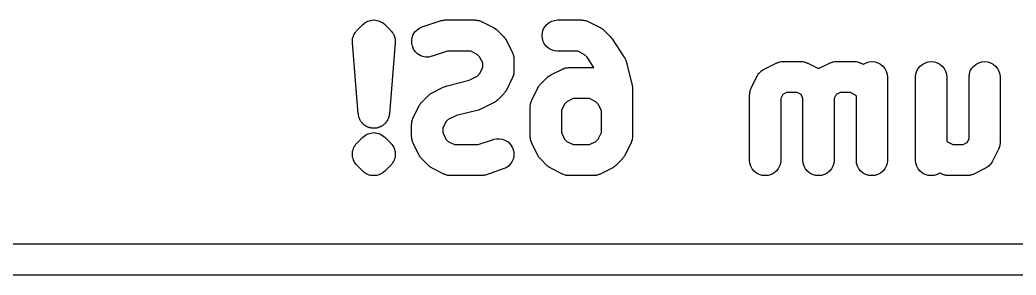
# Model space of a CAD drawing. Extents: x 10 to 156, y -120 to 0.
# Drawn here: x 57.353 to 62.153, y -114.715 to -113.486 of the extents above; entities that cross this region are included whole.
import ezdxf

# ---------------------------------------------------------------- set-up
doc = ezdxf.new("R2010")
doc.units = 0
doc.header["$MEASUREMENT"] = 0
doc.layers.add('BLACK', color=7, linetype='CONTINUOUS')

msp = doc.modelspace()

# ---------------------------------------------------------------- linework, layer by layer
at = {"layer": 'BLACK', "linetype": 'CONTINUOUS'}
for p, q in [((58.977, -113.537), (59.0055, -113.508)), ((59.0055, -113.508), (59.0059, -113.508)), ((59.0059, -113.508), (59.0059, -113.508)), ((59.0059, -113.508), (59.0059, -113.508)), ((59.0059, -113.508), (59.0061, -113.508)), ((59.0061, -113.508), (59.0061, -113.508)), ((59.0061, -113.508), (59.0061, -113.508)), ((59.0061, -113.508), (59.0063, -113.508)), ((59.0063, -113.508), (59.0118, -113.503)), ((59.0118, -113.503), (59.0173, -113.499)), ((59.0173, -113.499), (59.0174, -113.499)), ((59.0174, -113.499), (59.0175, -113.499)), ((59.0175, -113.499), (59.0176, -113.499)), ((59.0176, -113.499), (59.0177, -113.499)), ((59.0177, -113.499), (59.024, -113.495)), ((59.024, -113.495), (59.0302, -113.492)), ((59.0302, -113.492), (59.0304, -113.492)), ((59.0304, -113.492), (59.0305, -113.492)), ((59.0305, -113.492), (59.0306, -113.492)), ((59.0306, -113.492), (59.0307, -113.492)), ((59.0307, -113.492), (59.0375, -113.49)), ((59.0375, -113.49), (59.0443, -113.488)), ((59.0443, -113.488), (59.0444, -113.488)), ((59.0444, -113.488), (59.0445, -113.488)), ((59.0445, -113.488), (59.0446, -113.488)), ((59.0446, -113.488), (59.0448, -113.488)), ((59.0448, -113.488), (59.0518, -113.487)), ((59.0518, -113.487), (59.0588, -113.486)), ((59.0588, -113.486), (59.059, -113.486)), ((59.059, -113.486), (59.0591, -113.486)), ((59.0591, -113.486), (59.0592, -113.486)), ((59.0592, -113.486), (59.0594, -113.486)), ((59.0594, -113.486), (59.0663, -113.487)), ((59.0663, -113.487), (59.0734, -113.488)), ((59.0734, -113.488), (59.0735, -113.488)), ((59.0735, -113.488), (59.0737, -113.488)), ((59.0737, -113.488), (59.0738, -113.488)), ((59.0738, -113.488), (59.0739, -113.488)), ((59.0739, -113.488), (59.0806, -113.49)), ((59.0806, -113.49), (59.0874, -113.492)), ((59.0874, -113.492), (59.0875, -113.492)), ((59.0875, -113.492), (59.0876, -113.492)), ((59.0876, -113.492), (59.0878, -113.492)), ((59.0878, -113.492), (59.0879, -113.492)), ((59.0879, -113.492), (59.094, -113.496)), ((59.094, -113.496), (59.1003, -113.499)), ((59.1003, -113.499), (59.1004, -113.499)), ((59.1004, -113.499), (59.1005, -113.499)), ((59.1005, -113.499), (59.1006, -113.499)), ((59.1006, -113.499), (59.1007, -113.499)), ((59.1007, -113.499), (59.1061, -113.504)), ((59.1061, -113.504), (59.1116, -113.508)), ((59.1116, -113.508), (59.1402, -113.537)), ((59.292, -113.519), (59.3777, -113.49)), ((59.3777, -113.49), (59.3787, -113.49)), ((59.3787, -113.49), (59.3828, -113.489)), ((59.3828, -113.489), (59.3869, -113.488)), ((59.3869, -113.488), (59.39, -113.488)), ((59.39, -113.488), (59.393, -113.487)), ((59.393, -113.487), (59.3972, -113.487)), ((59.3972, -113.487), (59.4014, -113.486)), ((59.4014, -113.486), (59.5443, -113.486)), ((59.5443, -113.486), (59.5453, -113.486)), ((59.5453, -113.486), (59.5475, -113.487)), ((59.5475, -113.487), (59.5497, -113.487)), ((59.5497, -113.487), (59.5548, -113.487)), ((59.5548, -113.487), (59.5599, -113.488)), ((59.5599, -113.488), (59.562, -113.489)), ((59.562, -113.489), (59.5642, -113.489)), ((59.5642, -113.489), (59.569, -113.491)), ((59.569, -113.491), (59.5738, -113.492)), ((59.5738, -113.492), (59.5758, -113.494)), ((59.5758, -113.494), (59.5778, -113.494)), ((59.5778, -113.494), (59.635, -113.523)), ((59.8821, -113.519), (59.8914, -113.508)), ((59.8914, -113.508), (59.9028, -113.499)), ((59.9028, -113.499), (59.9157, -113.492)), ((59.9157, -113.492), (59.9297, -113.488)), ((59.9297, -113.488), (59.9443, -113.486)), ((59.9443, -113.486), (60.0586, -113.486)), ((60.0586, -113.486), (60.0596, -113.486)), ((60.0596, -113.486), (60.0618, -113.487)), ((60.0618, -113.487), (60.064, -113.487)), ((60.064, -113.487), (60.0691, -113.487)), ((60.0691, -113.487), (60.0742, -113.488)), ((60.0742, -113.488), (60.0763, -113.489)), ((60.0763, -113.489), (60.0784, -113.489)), ((60.0784, -113.489), (60.0832, -113.491)), ((60.0832, -113.491), (60.0881, -113.492)), ((60.0881, -113.492), (60.0901, -113.494)), ((60.0901, -113.494), (60.0921, -113.494)), ((60.0921, -113.494), (60.1493, -113.523)), ((58.9588, -113.566), (58.96, -113.564)), ((58.96, -113.564), (58.9608, -113.561)), ((58.9608, -113.561), (58.9629, -113.557)), ((58.9629, -113.557), (58.9648, -113.553)), ((58.9648, -113.553), (58.9664, -113.551)), ((58.9664, -113.551), (58.9677, -113.548)), ((58.9677, -113.548), (58.9706, -113.545)), ((58.9706, -113.545), (58.9733, -113.541)), ((58.9733, -113.541), (58.9752, -113.539)), ((58.9752, -113.539), (58.977, -113.537)), ((59.1402, -113.537), (59.1409, -113.538)), ((59.1409, -113.538), (59.1426, -113.54)), ((59.1426, -113.54), (59.1446, -113.542)), ((59.1446, -113.542), (59.1472, -113.546)), ((59.1472, -113.546), (59.15, -113.549)), ((59.15, -113.549), (59.1513, -113.552)), ((59.1513, -113.552), (59.1528, -113.554)), ((59.1528, -113.554), (59.1547, -113.558)), ((59.1547, -113.558), (59.1568, -113.562)), ((59.1568, -113.562), (59.1575, -113.565)), ((59.2435, -113.57), (59.2487, -113.556)), ((59.2487, -113.556), (59.2566, -113.544)), ((59.2566, -113.544), (59.2667, -113.533)), ((59.2667, -113.533), (59.2786, -113.525)), ((59.2786, -113.525), (59.292, -113.519)), ((59.635, -113.523), (59.6359, -113.523)), ((59.6359, -113.523), (59.6394, -113.526)), ((59.6394, -113.526), (59.6431, -113.528)), ((59.6431, -113.528), (59.6456, -113.53)), ((59.6456, -113.53), (59.6482, -113.531)), ((59.6482, -113.531), (59.6512, -113.534)), ((59.6512, -113.534), (59.6545, -113.537)), ((59.6545, -113.537), (59.683, -113.566)), ((59.8693, -113.561), (59.8708, -113.546)), ((59.8706, -113.575), (59.8693, -113.561)), ((59.8708, -113.546), (59.8751, -113.532)), ((59.8751, -113.532), (59.8821, -113.519)), ((60.1493, -113.523), (60.1502, -113.523)), ((60.1502, -113.523), (60.1537, -113.526)), ((60.1537, -113.526), (60.1574, -113.528)), ((60.1574, -113.528), (60.1599, -113.53)), ((60.1599, -113.53), (60.1625, -113.531)), ((60.1625, -113.531), (60.1655, -113.534)), ((60.1655, -113.534), (60.1687, -113.537)), ((60.1687, -113.537), (60.1973, -113.566)), ((58.955, -113.59), (58.9555, -113.585)), ((58.9553, -113.592), (58.955, -113.59)), ((58.9552, -113.595), (58.9553, -113.592)), ((58.9553, -113.596), (58.9552, -113.595)), ((58.9838, -113.939), (58.9553, -113.596)), ((58.9555, -113.585), (58.9556, -113.581)), ((58.9556, -113.581), (58.9562, -113.578)), ((58.9562, -113.578), (58.9565, -113.575)), ((58.9565, -113.575), (58.9578, -113.571)), ((58.9578, -113.571), (58.9588, -113.566)), ((59.1619, -113.596), (59.1333, -113.939)), ((59.1575, -113.565), (59.1586, -113.567)), ((59.1586, -113.567), (59.1596, -113.572)), ((59.1596, -113.572), (59.1609, -113.576)), ((59.1609, -113.576), (59.1611, -113.579)), ((59.1611, -113.579), (59.1617, -113.582)), ((59.1617, -113.582), (59.1617, -113.586)), ((59.1617, -113.586), (59.1621, -113.591)), ((59.1621, -113.591), (59.1618, -113.593)), ((59.1618, -113.593), (59.1619, -113.596)), ((59.2409, -113.584), (59.2435, -113.57)), ((59.2412, -113.599), (59.2409, -113.584)), ((59.2444, -113.613), (59.2412, -113.599)), ((59.683, -113.566), (59.6838, -113.566)), ((59.6838, -113.566), (59.6864, -113.57)), ((59.6864, -113.57), (59.6893, -113.573)), ((59.6893, -113.573), (59.691, -113.575)), ((59.691, -113.575), (59.6929, -113.578)), ((59.6929, -113.578), (59.6948, -113.581)), ((59.6948, -113.581), (59.6971, -113.585)), ((59.6971, -113.585), (59.7257, -113.642)), ((59.8747, -113.59), (59.8706, -113.575)), ((59.8815, -113.602), (59.8747, -113.59)), ((59.8907, -113.614), (59.8815, -113.602)), ((60.1973, -113.566), (60.1974, -113.566)), ((60.1974, -113.566), (60.1974, -113.566)), ((60.1974, -113.566), (60.1974, -113.566)), ((60.1974, -113.566), (60.1981, -113.566)), ((60.1981, -113.566), (60.2023, -113.572)), ((60.2023, -113.572), (60.2067, -113.577)), ((60.2067, -113.577), (60.2638, -113.663)), ((59.2503, -113.627), (59.2444, -113.613)), ((59.2586, -113.639), (59.2503, -113.627)), ((59.2692, -113.649), (59.2586, -113.639)), ((59.2815, -113.657), (59.2692, -113.649)), ((59.2951, -113.662), (59.2815, -113.657)), ((59.4136, -113.636), (59.3394, -113.661)), ((59.5266, -113.636), (59.4136, -113.636)), ((59.557, -113.652), (59.5266, -113.636)), ((59.5684, -113.663), (59.557, -113.652)), ((59.7257, -113.642), (59.7261, -113.643)), ((59.7261, -113.643), (59.7269, -113.645)), ((59.7269, -113.645), (59.7279, -113.647)), ((59.7279, -113.647), (59.7294, -113.652)), ((59.7294, -113.652), (59.7312, -113.657)), ((59.7312, -113.657), (59.7315, -113.659)), ((59.7315, -113.659), (59.7321, -113.661)), ((59.9019, -113.623), (59.8907, -113.614)), ((59.9147, -113.63), (59.9019, -113.623)), ((59.9287, -113.635), (59.9147, -113.63)), ((59.9432, -113.636), (59.9287, -113.635)), ((59.9443, -113.636), (59.9432, -113.636)), ((60.0409, -113.636), (59.9443, -113.636)), ((60.0713, -113.652), (60.0409, -113.636)), ((60.086, -113.666), (60.0713, -113.652)), ((59.3095, -113.665), (59.2951, -113.662)), ((59.3241, -113.665), (59.3095, -113.665)), ((59.3384, -113.661), (59.3241, -113.665)), ((59.3394, -113.661), (59.3384, -113.661)), ((59.5836, -113.693), (59.5684, -113.663)), ((59.5836, -113.715), (59.5836, -113.693)), ((59.7321, -113.661), (59.7326, -113.666)), ((59.7326, -113.666), (59.7334, -113.671)), ((59.7334, -113.671), (59.7334, -113.674)), ((59.7334, -113.674), (59.7336, -113.676)), ((59.7336, -113.676), (59.7336, -113.733)), ((60.1186, -113.715), (60.086, -113.666)), ((60.2638, -113.663), (60.2644, -113.664)), ((60.2644, -113.664), (60.2667, -113.668)), ((60.2667, -113.668), (60.2693, -113.672)), ((60.2693, -113.672), (60.2701, -113.674)), ((60.2701, -113.674), (60.2711, -113.677)), ((60.2711, -113.677), (60.2725, -113.681)), ((60.2725, -113.681), (60.2742, -113.686)), ((60.2742, -113.686), (60.3028, -113.8)), ((60.9393, -113.723), (60.9965, -113.694)), ((60.9965, -113.694), (60.9974, -113.694)), ((60.9974, -113.694), (60.9995, -113.693)), ((60.9995, -113.693), (61.0014, -113.692)), ((61.0014, -113.692), (61.0063, -113.691)), ((61.0063, -113.691), (61.0111, -113.689)), ((61.0111, -113.689), (61.0133, -113.688)), ((61.0133, -113.688), (61.0154, -113.688)), ((61.0154, -113.688), (61.0205, -113.687)), ((61.0205, -113.687), (61.0256, -113.687)), ((61.0256, -113.687), (61.0278, -113.687)), ((61.0278, -113.687), (61.03, -113.686)), ((61.03, -113.686), (61.1157, -113.686)), ((61.1157, -113.686), (61.1168, -113.686)), ((61.1168, -113.686), (61.119, -113.687)), ((61.119, -113.687), (61.1212, -113.687)), ((61.1212, -113.687), (61.1262, -113.687)), ((61.1262, -113.687), (61.1313, -113.688)), ((61.1313, -113.688), (61.1334, -113.689)), ((61.1334, -113.689), (61.1356, -113.689)), ((61.1356, -113.689), (61.1404, -113.691)), ((61.1404, -113.691), (61.1453, -113.692)), ((61.1453, -113.692), (61.1472, -113.694)), ((61.1472, -113.694), (61.1493, -113.694)), ((61.1493, -113.694), (61.2014, -113.72)), ((61.2014, -113.72), (61.2536, -113.694)), ((61.2536, -113.694), (61.2545, -113.694)), ((61.2545, -113.694), (61.2566, -113.693)), ((61.2566, -113.693), (61.2586, -113.692)), ((61.2586, -113.692), (61.2635, -113.691)), ((61.2635, -113.691), (61.2683, -113.689)), ((61.2683, -113.689), (61.2705, -113.688)), ((61.2705, -113.688), (61.2726, -113.688)), ((61.2726, -113.688), (61.2777, -113.687)), ((61.2777, -113.687), (61.2827, -113.687)), ((61.2827, -113.687), (61.2849, -113.687)), ((61.2849, -113.687), (61.2871, -113.686)), ((61.2871, -113.686), (61.3729, -113.686)), ((61.3729, -113.686), (61.3739, -113.686)), ((61.3739, -113.686), (61.3761, -113.687)), ((61.3761, -113.687), (61.3783, -113.687)), ((61.3783, -113.687), (61.3834, -113.687)), ((61.3834, -113.687), (61.3884, -113.688)), ((61.3884, -113.688), (61.3905, -113.689)), ((61.3905, -113.689), (61.3927, -113.689)), ((61.3927, -113.689), (61.3975, -113.691)), ((61.3975, -113.691), (61.4024, -113.692)), ((61.4024, -113.692), (61.4043, -113.694)), ((61.4043, -113.694), (61.4064, -113.694)), ((61.4064, -113.694), (61.4166, -113.699)), ((61.4166, -113.699), (61.4175, -113.699)), ((61.4175, -113.699), (61.4305, -113.692)), ((61.4305, -113.692), (61.4445, -113.688)), ((61.4445, -113.688), (61.4591, -113.686)), ((61.4591, -113.686), (61.4737, -113.688)), ((61.4737, -113.688), (61.4876, -113.692)), ((61.4876, -113.692), (61.5005, -113.699)), ((61.5005, -113.699), (61.5118, -113.709)), ((61.6824, -113.719), (61.6918, -113.708)), ((61.6918, -113.708), (61.7032, -113.699)), ((61.7032, -113.699), (61.7162, -113.692)), ((61.7162, -113.692), (61.7302, -113.688)), ((61.7302, -113.688), (61.7448, -113.686)), ((61.7448, -113.686), (61.7594, -113.688)), ((61.7594, -113.688), (61.7733, -113.692)), ((61.7733, -113.692), (61.7862, -113.699)), ((61.7862, -113.699), (61.7975, -113.709)), ((61.9395, -113.719), (61.949, -113.708)), ((61.949, -113.708), (61.9604, -113.699)), ((61.9604, -113.699), (61.9733, -113.692)), ((61.9733, -113.692), (61.9874, -113.688)), ((61.9874, -113.688), (62.002, -113.686)), ((62.002, -113.686), (62.0165, -113.688)), ((62.0165, -113.688), (62.0305, -113.692)), ((62.0305, -113.692), (62.0434, -113.699)), ((62.0434, -113.699), (62.0546, -113.709)), ((59.557, -113.757), (59.5684, -113.746)), ((59.5684, -113.746), (59.5836, -113.715)), ((59.7309, -113.753), (59.7291, -113.758)), ((59.7313, -113.751), (59.7309, -113.753)), ((59.7319, -113.748), (59.7313, -113.751)), ((59.7325, -113.743), (59.7319, -113.748)), ((59.7334, -113.738), (59.7325, -113.743)), ((59.7336, -113.734), (59.7333, -113.736)), ((59.7333, -113.736), (59.7334, -113.738)), ((59.7336, -113.733), (59.7336, -113.734)), ((59.901, -113.758), (59.9034, -113.756)), ((59.9034, -113.756), (59.9072, -113.754)), ((59.9072, -113.754), (59.9107, -113.751)), ((59.9107, -113.751), (59.9679, -113.723)), ((59.9679, -113.723), (59.9688, -113.722)), ((59.9688, -113.722), (59.9709, -113.722)), ((59.9709, -113.722), (59.9728, -113.721)), ((59.9728, -113.721), (59.9778, -113.719)), ((59.9778, -113.719), (59.9826, -113.717)), ((59.9826, -113.717), (59.9847, -113.717)), ((59.9847, -113.717), (59.9869, -113.716)), ((59.9869, -113.716), (59.992, -113.716)), ((59.992, -113.716), (59.997, -113.715)), ((59.997, -113.715), (59.9992, -113.715)), ((59.9992, -113.715), (60.0014, -113.715)), ((60.0014, -113.715), (60.1157, -113.715)), ((60.1157, -113.715), (60.1168, -113.715)), ((60.1168, -113.715), (60.1186, -113.715)), ((60.8772, -113.814), (60.9058, -113.756)), ((60.9058, -113.756), (60.9062, -113.756)), ((60.9062, -113.756), (60.9071, -113.754)), ((60.9071, -113.754), (60.9078, -113.753)), ((60.9078, -113.753), (60.9111, -113.748)), ((60.9111, -113.748), (60.9142, -113.743)), ((60.9142, -113.743), (60.9153, -113.742)), ((60.9153, -113.742), (60.9163, -113.741)), ((60.9163, -113.741), (60.9204, -113.737)), ((60.9204, -113.737), (60.9244, -113.733)), ((60.9244, -113.733), (60.9257, -113.732)), ((60.9257, -113.732), (60.9269, -113.731)), ((60.9269, -113.731), (60.9318, -113.728)), ((60.9318, -113.728), (60.9365, -113.724)), ((60.9365, -113.724), (60.9379, -113.724)), ((60.9379, -113.724), (60.9393, -113.723)), ((61.5118, -113.709), (61.521, -113.72)), ((61.521, -113.72), (61.5279, -113.733)), ((61.5279, -113.733), (61.5321, -113.747)), ((61.5321, -113.747), (61.5336, -113.761)), ((61.6693, -113.76), (61.6709, -113.746)), ((61.6709, -113.746), (61.6753, -113.732)), ((61.6753, -113.732), (61.6824, -113.719)), ((61.7975, -113.709), (61.8068, -113.72)), ((61.8068, -113.72), (61.8136, -113.733)), ((61.8136, -113.733), (61.8179, -113.747)), ((61.8179, -113.747), (61.8193, -113.761)), ((61.9264, -113.76), (61.9281, -113.746)), ((61.9281, -113.746), (61.9325, -113.732)), ((61.9325, -113.732), (61.9395, -113.719)), ((62.0546, -113.709), (62.0639, -113.72)), ((62.0639, -113.72), (62.0708, -113.733)), ((62.0708, -113.733), (62.075, -113.747)), ((62.075, -113.747), (62.0764, -113.761)), ((59.4046, -113.806), (59.4111, -113.803)), ((59.4111, -113.803), (59.4115, -113.803)), ((59.4115, -113.803), (59.4118, -113.803)), ((59.4118, -113.803), (59.5181, -113.776)), ((59.5181, -113.776), (59.557, -113.757)), ((59.7257, -113.766), (59.6971, -113.824)), ((59.7264, -113.764), (59.7257, -113.766)), ((59.7275, -113.762), (59.7264, -113.764)), ((59.7291, -113.758), (59.7275, -113.762)), ((59.8534, -113.805), (59.8554, -113.803)), ((59.8554, -113.803), (59.8571, -113.8)), ((59.8571, -113.8), (59.86, -113.797)), ((59.86, -113.797), (59.8627, -113.794)), ((59.8627, -113.794), (59.8913, -113.766)), ((59.8913, -113.766), (59.892, -113.765)), ((59.892, -113.765), (59.8953, -113.762)), ((59.8953, -113.762), (59.8984, -113.759)), ((59.8984, -113.759), (59.901, -113.758)), ((60.3028, -113.8), (60.303, -113.801)), ((60.303, -113.801), (60.3032, -113.803)), ((60.3032, -113.803), (60.3036, -113.804)), ((60.3036, -113.804), (60.3042, -113.81)), ((61.5336, -113.761), (61.5336, -114.161)), ((61.6693, -113.761), (61.6693, -113.76)), ((61.6693, -114.161), (61.6693, -113.761)), ((61.8193, -113.761), (61.8193, -114.072)), ((61.9264, -113.761), (61.9264, -113.76)), ((61.9264, -114.058), (61.9264, -113.761)), ((62.0764, -113.761), (62.0764, -114.076)), ((59.2913, -113.88), (59.3198, -113.851)), ((59.3198, -113.851), (59.3206, -113.851)), ((59.3206, -113.851), (59.3239, -113.848)), ((59.3239, -113.848), (59.3269, -113.845)), ((59.3269, -113.845), (59.3296, -113.843)), ((59.3296, -113.843), (59.332, -113.841)), ((59.332, -113.841), (59.3357, -113.839)), ((59.3357, -113.839), (59.3393, -113.837)), ((59.3393, -113.837), (59.3965, -113.809)), ((59.3965, -113.809), (59.3974, -113.808)), ((59.3974, -113.808), (59.3977, -113.808)), ((59.3977, -113.808), (59.398, -113.808)), ((59.398, -113.808), (59.4046, -113.806)), ((59.683, -113.843), (59.6545, -113.872)), ((59.6857, -113.84), (59.683, -113.843)), ((59.6886, -113.837), (59.6857, -113.84)), ((59.6903, -113.834), (59.6886, -113.837)), ((59.6923, -113.832), (59.6903, -113.834)), ((59.6943, -113.828), (59.6923, -113.832)), ((59.6966, -113.824), (59.6943, -113.828)), ((59.6971, -113.824), (59.6966, -113.824)), ((59.8201, -113.871), (59.8486, -113.814)), ((59.8486, -113.814), (59.8491, -113.813)), ((59.8491, -113.813), (59.8514, -113.809)), ((59.8514, -113.809), (59.8534, -113.805)), ((60.3042, -113.81), (60.305, -113.816)), ((60.305, -113.816), (60.3049, -113.817)), ((60.3049, -113.817), (60.305, -113.819)), ((60.305, -113.819), (60.305, -114.047)), ((60.8693, -113.846), (60.8695, -113.844)), ((60.8693, -113.847), (60.8693, -113.846)), ((60.8693, -114.161), (60.8693, -113.847)), ((60.8695, -113.842), (60.8704, -113.837)), ((60.8695, -113.844), (60.8695, -113.842)), ((60.8704, -113.837), (60.8709, -113.832)), ((60.8709, -113.832), (60.8716, -113.829)), ((60.8716, -113.829), (60.872, -113.827)), ((60.872, -113.827), (60.8738, -113.822)), ((60.8738, -113.822), (60.8753, -113.818)), ((60.8753, -113.818), (60.8764, -113.816)), ((60.8764, -113.816), (60.8772, -113.814)), ((61.0288, -113.846), (61.0193, -113.865)), ((61.0477, -113.836), (61.0288, -113.846)), ((61.098, -113.836), (61.0477, -113.836)), ((61.117, -113.846), (61.098, -113.836)), ((61.1264, -113.865), (61.117, -113.846)), ((61.2859, -113.846), (61.2764, -113.865)), ((61.3048, -113.836), (61.2859, -113.846)), ((61.3552, -113.836), (61.3048, -113.836)), ((61.3836, -113.851), (61.3552, -113.836)), ((61.3836, -114.161), (61.3836, -113.851)), ((59.2486, -113.956), (59.2772, -113.899)), ((59.2772, -113.899), (59.2777, -113.898)), ((59.2777, -113.898), (59.28, -113.895)), ((59.28, -113.895), (59.282, -113.891)), ((59.282, -113.891), (59.2839, -113.889)), ((59.2839, -113.889), (59.2856, -113.886)), ((59.2856, -113.886), (59.2886, -113.883)), ((59.2886, -113.883), (59.2913, -113.88)), ((59.635, -113.886), (59.5778, -113.914)), ((59.6385, -113.883), (59.635, -113.886)), ((59.6423, -113.881), (59.6385, -113.883)), ((59.6447, -113.88), (59.6423, -113.881)), ((59.6474, -113.878), (59.6447, -113.88)), ((59.6504, -113.875), (59.6474, -113.878)), ((59.6537, -113.872), (59.6504, -113.875)), ((59.6545, -113.872), (59.6537, -113.872)), ((59.8123, -113.899), (59.8132, -113.894)), ((59.8124, -113.901), (59.8123, -113.899)), ((59.8132, -113.894), (59.8138, -113.889)), ((59.8138, -113.889), (59.8144, -113.887)), ((59.8144, -113.887), (59.8148, -113.884)), ((59.8148, -113.884), (59.8167, -113.88)), ((59.8167, -113.88), (59.8182, -113.875)), ((59.8182, -113.875), (59.8193, -113.873)), ((59.8193, -113.873), (59.8201, -113.871)), ((59.9774, -113.892), (59.9621, -113.922)), ((59.9887, -113.88), (59.9774, -113.892)), ((60.0191, -113.865), (59.9887, -113.88)), ((60.098, -113.865), (60.0191, -113.865)), ((60.1284, -113.88), (60.098, -113.865)), ((60.1398, -113.892), (60.1284, -113.88)), ((60.155, -113.922), (60.1398, -113.892)), ((61.0193, -113.865), (61.0193, -114.161)), ((61.1264, -114.161), (61.1264, -113.865)), ((61.2764, -113.865), (61.2764, -114.161)), ((58.984, -113.94), (58.9838, -113.939)), ((58.984, -113.941), (58.984, -113.94)), ((58.9847, -113.944), (58.984, -113.941)), ((58.985, -113.947), (58.9847, -113.944)), ((58.9859, -113.95), (58.985, -113.947)), ((59.1319, -113.948), (59.131, -113.951)), ((59.1323, -113.945), (59.1319, -113.948)), ((59.133, -113.942), (59.1323, -113.945)), ((59.1332, -113.94), (59.133, -113.941)), ((59.133, -113.941), (59.133, -113.942)), ((59.1333, -113.939), (59.1332, -113.94)), ((59.4562, -113.946), (59.4173, -113.966)), ((59.5625, -113.92), (59.4562, -113.946)), ((59.5628, -113.92), (59.5625, -113.92)), ((59.5631, -113.92), (59.5628, -113.92)), ((59.5697, -113.917), (59.5631, -113.92)), ((59.5763, -113.915), (59.5697, -113.917)), ((59.5766, -113.915), (59.5763, -113.915)), ((59.5769, -113.915), (59.5766, -113.915)), ((59.5778, -113.914), (59.5769, -113.915)), ((59.8121, -113.903), (59.8124, -113.901)), ((59.8121, -113.904), (59.8121, -113.903)), ((59.8121, -114.047), (59.8121, -113.904)), ((59.9621, -113.922), (59.9621, -114.029)), ((60.155, -114.029), (60.155, -113.922)), ((58.9865, -113.953), (58.9859, -113.95)), ((58.9869, -113.955), (58.9865, -113.953)), ((58.9871, -113.956), (58.9869, -113.955)), ((58.9883, -113.958), (58.9871, -113.956)), ((58.9892, -113.961), (58.9883, -113.958)), ((58.9907, -113.964), (58.9892, -113.961)), ((58.9918, -113.967), (58.9907, -113.964)), ((58.9924, -113.968), (58.9918, -113.967)), ((58.9929, -113.969), (58.9924, -113.968)), ((58.9946, -113.972), (58.9929, -113.969)), ((58.9961, -113.974), (58.9946, -113.972)), ((58.9981, -113.977), (58.9961, -113.974)), ((58.9998, -113.979), (58.9981, -113.977)), ((59.0005, -113.98), (58.9998, -113.979)), ((59.0011, -113.981), (59.0005, -113.98)), ((59.0034, -113.983), (59.0011, -113.981)), ((59.0054, -113.986), (59.0034, -113.983)), ((59.0078, -113.988), (59.0054, -113.986)), ((59.0099, -113.99), (59.0078, -113.988)), ((59.0108, -113.991), (59.0099, -113.99)), ((59.0116, -113.991), (59.0108, -113.991)), ((59.0142, -113.993), (59.0116, -113.991)), ((59.0166, -113.995), (59.0142, -113.993)), ((59.0194, -113.997), (59.0166, -113.995)), ((59.0996, -113.996), (59.0969, -113.997)), ((59.1021, -113.994), (59.0996, -113.996)), ((59.1047, -113.992), (59.1021, -113.994)), ((59.1055, -113.991), (59.1047, -113.992)), ((59.1064, -113.991), (59.1055, -113.991)), ((59.1086, -113.988), (59.1064, -113.991)), ((59.111, -113.986), (59.1086, -113.988)), ((59.1131, -113.984), (59.111, -113.986)), ((59.1153, -113.982), (59.1131, -113.984)), ((59.1159, -113.981), (59.1153, -113.982)), ((59.1167, -113.98), (59.1159, -113.981)), ((59.1184, -113.978), (59.1167, -113.98)), ((59.1205, -113.975), (59.1184, -113.978)), ((59.122, -113.972), (59.1205, -113.975)), ((59.1238, -113.97), (59.122, -113.972)), ((59.1242, -113.969), (59.1238, -113.97)), ((59.1248, -113.968), (59.1242, -113.969)), ((59.126, -113.965), (59.1248, -113.968)), ((59.1275, -113.962), (59.126, -113.965)), ((59.1285, -113.959), (59.1275, -113.962)), ((59.1297, -113.957), (59.1285, -113.959)), ((59.13, -113.956), (59.1297, -113.957)), ((59.1304, -113.954), (59.13, -113.956)), ((59.131, -113.951), (59.1304, -113.954)), ((59.2407, -113.989), (59.241, -113.987)), ((59.2407, -113.99), (59.2407, -113.989)), ((59.2407, -114.047), (59.2407, -113.99)), ((59.2409, -113.985), (59.2418, -113.979)), ((59.241, -113.987), (59.2409, -113.985)), ((59.2418, -113.979), (59.2424, -113.974)), ((59.2424, -113.974), (59.243, -113.972)), ((59.243, -113.972), (59.2434, -113.97)), ((59.2434, -113.97), (59.2452, -113.965)), ((59.2452, -113.965), (59.2468, -113.96)), ((59.2468, -113.96), (59.2478, -113.959)), ((59.2478, -113.959), (59.2486, -113.956)), ((59.4059, -113.977), (59.3907, -114.008)), ((59.4173, -113.966), (59.4059, -113.977)), ((59.0118, -114.046), (59.0173, -114.042)), ((59.0173, -114.042), (59.0174, -114.042)), ((59.0174, -114.042), (59.0175, -114.042)), ((59.0175, -114.042), (59.0176, -114.041)), ((59.0176, -114.041), (59.0177, -114.041)), ((59.0177, -114.041), (59.024, -114.038)), ((59.0219, -113.998), (59.0194, -113.997)), ((59.0229, -113.999), (59.0219, -113.998)), ((59.0239, -113.999), (59.0229, -113.999)), ((59.0268, -114.001), (59.0239, -113.999)), ((59.024, -114.038), (59.0302, -114.035)), ((59.0295, -114.002), (59.0268, -114.001)), ((59.0325, -114.003), (59.0295, -114.002)), ((59.0302, -114.035), (59.0304, -114.035)), ((59.0304, -114.035), (59.0305, -114.035)), ((59.0305, -114.035), (59.0306, -114.035)), ((59.0306, -114.035), (59.0307, -114.035)), ((59.0307, -114.035), (59.0375, -114.033)), ((59.0353, -114.004), (59.0325, -114.003)), ((59.0364, -114.004), (59.0353, -114.004)), ((59.0374, -114.005), (59.0364, -114.004)), ((59.0405, -114.005), (59.0374, -114.005)), ((59.0375, -114.033), (59.0443, -114.031)), ((59.0435, -114.006), (59.0405, -114.005)), ((59.0466, -114.007), (59.0435, -114.006)), ((59.0443, -114.031), (59.0444, -114.031)), ((59.0444, -114.031), (59.0445, -114.031)), ((59.0445, -114.031), (59.0446, -114.031)), ((59.0446, -114.031), (59.0448, -114.031)), ((59.0448, -114.031), (59.0518, -114.03)), ((59.0496, -114.007), (59.0466, -114.007)), ((59.0507, -114.007), (59.0496, -114.007)), ((59.0518, -114.008), (59.0507, -114.007)), ((59.0549, -114.008), (59.0518, -114.008)), ((59.0518, -114.03), (59.0588, -114.029)), ((59.058, -114.008), (59.0549, -114.008)), ((59.0612, -114.008), (59.058, -114.008)), ((59.0588, -114.029), (59.059, -114.029)), ((59.059, -114.029), (59.0591, -114.029)), ((59.0591, -114.029), (59.0592, -114.029)), ((59.0592, -114.029), (59.0594, -114.029)), ((59.0594, -114.029), (59.0663, -114.03)), ((59.0643, -114.008), (59.0612, -114.008)), ((59.0654, -114.007), (59.0643, -114.008)), ((59.0665, -114.007), (59.0654, -114.007)), ((59.0663, -114.03), (59.0734, -114.031)), ((59.0695, -114.007), (59.0665, -114.007)), ((59.0726, -114.007), (59.0695, -114.007)), ((59.0756, -114.006), (59.0726, -114.007)), ((59.0734, -114.031), (59.0735, -114.031)), ((59.0735, -114.031), (59.0737, -114.031)), ((59.0737, -114.031), (59.0738, -114.031)), ((59.0738, -114.031), (59.0739, -114.031)), ((59.0739, -114.031), (59.0806, -114.033)), ((59.0787, -114.005), (59.0756, -114.006)), ((59.0797, -114.005), (59.0787, -114.005)), ((59.0808, -114.004), (59.0797, -114.005)), ((59.0806, -114.033), (59.0874, -114.035)), ((59.0837, -114.003), (59.0808, -114.004)), ((59.0867, -114.002), (59.0837, -114.003)), ((59.0894, -114.001), (59.0867, -114.002)), ((59.0874, -114.035), (59.0875, -114.035)), ((59.0875, -114.035), (59.0876, -114.035)), ((59.0876, -114.035), (59.0878, -114.035)), ((59.0878, -114.035), (59.0879, -114.035)), ((59.0879, -114.035), (59.094, -114.039)), ((59.0923, -114), (59.0894, -114.001)), ((59.0933, -113.999), (59.0923, -114)), ((59.0943, -113.999), (59.0933, -113.999)), ((59.094, -114.039), (59.1003, -114.042)), ((59.0969, -113.997), (59.0943, -113.999)), ((59.1003, -114.042), (59.1004, -114.042)), ((59.1004, -114.042), (59.1005, -114.042)), ((59.1005, -114.042), (59.1006, -114.042)), ((59.1006, -114.042), (59.1007, -114.042)), ((59.1007, -114.042), (59.1061, -114.047)), ((59.3907, -114.008), (59.3907, -114.029)), ((59.3907, -114.029), (59.4059, -114.06)), ((59.9621, -114.029), (59.9774, -114.06)), ((60.1398, -114.06), (60.155, -114.029)), ((58.9644, -114.097), (58.9677, -114.091)), ((58.9677, -114.091), (58.9678, -114.091)), ((58.9678, -114.091), (58.968, -114.091)), ((58.968, -114.091), (58.9725, -114.085)), ((58.9725, -114.085), (58.977, -114.08)), ((58.977, -114.08), (59.0055, -114.051)), ((59.0055, -114.051), (59.0059, -114.051)), ((59.0059, -114.051), (59.0059, -114.051)), ((59.0059, -114.051), (59.0059, -114.051)), ((59.0059, -114.051), (59.0061, -114.051)), ((59.0061, -114.051), (59.0061, -114.051)), ((59.0061, -114.051), (59.0061, -114.051)), ((59.0061, -114.051), (59.0063, -114.051)), ((59.0063, -114.051), (59.0118, -114.046)), ((59.1061, -114.047), (59.1116, -114.051)), ((59.1116, -114.051), (59.1402, -114.08)), ((59.1402, -114.08), (59.1405, -114.08)), ((59.1405, -114.08), (59.1405, -114.08)), ((59.1405, -114.08), (59.1406, -114.08)), ((59.1406, -114.08), (59.1409, -114.081)), ((59.1409, -114.081), (59.1454, -114.086)), ((59.1454, -114.086), (59.1498, -114.092)), ((59.1498, -114.092), (59.1499, -114.092)), ((59.1499, -114.092), (59.15, -114.092)), ((59.15, -114.092), (59.1533, -114.098)), ((59.2409, -114.049), (59.2407, -114.047)), ((59.2408, -114.052), (59.2409, -114.049)), ((59.2416, -114.057), (59.2408, -114.052)), ((59.2421, -114.062), (59.2416, -114.057)), ((59.2428, -114.064), (59.2421, -114.062)), ((59.2431, -114.066), (59.2428, -114.064)), ((59.2449, -114.071), (59.2431, -114.066)), ((59.2464, -114.076), (59.2449, -114.071)), ((59.2474, -114.078), (59.2464, -114.076)), ((59.2482, -114.08), (59.2474, -114.078)), ((59.2486, -114.081), (59.2482, -114.08)), ((59.2772, -114.138), (59.2486, -114.081)), ((59.4059, -114.06), (59.4173, -114.071)), ((59.4173, -114.071), (59.4477, -114.086)), ((59.4477, -114.086), (59.5607, -114.086)), ((59.5607, -114.086), (59.6349, -114.062)), ((59.6349, -114.062), (59.6358, -114.061)), ((59.6358, -114.061), (59.6502, -114.058)), ((59.6502, -114.058), (59.6648, -114.058)), ((59.6648, -114.058), (59.6792, -114.061)), ((59.6792, -114.061), (59.6928, -114.066)), ((59.6928, -114.066), (59.7051, -114.074)), ((59.7051, -114.074), (59.7157, -114.084)), ((59.7157, -114.084), (59.724, -114.096)), ((59.8124, -114.049), (59.8121, -114.047)), ((59.8123, -114.052), (59.8124, -114.049)), ((59.8131, -114.057), (59.8123, -114.052)), ((59.8136, -114.062), (59.8131, -114.057)), ((59.8142, -114.064), (59.8136, -114.062)), ((59.8146, -114.066), (59.8142, -114.064)), ((59.8163, -114.071), (59.8146, -114.066)), ((59.8178, -114.076), (59.8163, -114.071)), ((59.8188, -114.078), (59.8178, -114.076)), ((59.8196, -114.08), (59.8188, -114.078)), ((59.8201, -114.081), (59.8196, -114.08)), ((59.8486, -114.138), (59.8201, -114.081)), ((59.9774, -114.06), (59.9887, -114.071)), ((59.9887, -114.071), (60.0191, -114.086)), ((60.0191, -114.086), (60.098, -114.086)), ((60.098, -114.086), (60.1284, -114.071)), ((60.1284, -114.071), (60.1398, -114.06)), ((60.2971, -114.081), (60.2685, -114.138)), ((60.2979, -114.079), (60.2971, -114.081)), ((60.2989, -114.077), (60.2979, -114.079)), ((60.3005, -114.072), (60.2989, -114.077)), ((60.3023, -114.067), (60.3005, -114.072)), ((60.3027, -114.065), (60.3023, -114.067)), ((60.3034, -114.063), (60.3027, -114.065)), ((60.3039, -114.058), (60.3034, -114.063)), ((60.3048, -114.053), (60.3039, -114.058)), ((60.305, -114.048), (60.3047, -114.05)), ((60.3047, -114.05), (60.3048, -114.053)), ((60.305, -114.047), (60.305, -114.048)), ((61.8193, -114.072), (61.8477, -114.086)), ((61.8477, -114.086), (61.898, -114.086)), ((61.898, -114.086), (61.917, -114.077)), ((61.917, -114.077), (61.9264, -114.058)), ((62.0748, -114.091), (62.0741, -114.093)), ((62.0754, -114.086), (62.0748, -114.091)), ((62.0762, -114.081), (62.0754, -114.086)), ((62.0764, -114.077), (62.0762, -114.079)), ((62.0762, -114.079), (62.0762, -114.081)), ((62.0764, -114.076), (62.0764, -114.077)), ((58.955, -114.132), (58.9558, -114.125)), ((58.955, -114.133), (58.955, -114.132)), ((58.955, -114.132), (58.955, -114.132)), ((58.9557, -114.14), (58.955, -114.133)), ((58.9563, -114.147), (58.9557, -114.14)), ((58.9558, -114.125), (58.9565, -114.118)), ((58.9565, -114.118), (58.9566, -114.118)), ((58.9566, -114.118), (58.9587, -114.111)), ((58.9566, -114.118), (58.9566, -114.118)), ((58.9587, -114.111), (58.9608, -114.104)), ((58.9608, -114.104), (58.9609, -114.104)), ((58.9609, -114.104), (58.961, -114.104)), ((58.961, -114.104), (58.9644, -114.097)), ((59.1533, -114.098), (59.1566, -114.105)), ((59.1566, -114.105), (59.1567, -114.105)), ((59.1567, -114.105), (59.1568, -114.105)), ((59.1568, -114.105), (59.1588, -114.112)), ((59.1588, -114.112), (59.1608, -114.119)), ((59.1608, -114.119), (59.1608, -114.119)), ((59.1608, -114.119), (59.1609, -114.119)), ((59.1609, -114.119), (59.1615, -114.126)), ((59.1621, -114.134), (59.1614, -114.141)), ((59.1615, -114.126), (59.1621, -114.133)), ((59.1621, -114.133), (59.1621, -114.133)), ((59.1621, -114.133), (59.1621, -114.134)), ((59.2794, -114.141), (59.2772, -114.138)), ((59.724, -114.096), (59.7299, -114.11)), ((59.7299, -114.11), (59.733, -114.124)), ((59.7334, -114.139), (59.7308, -114.153)), ((59.733, -114.124), (59.7334, -114.139)), ((59.8509, -114.141), (59.8486, -114.138)), ((60.268, -114.139), (60.2657, -114.142)), ((60.2685, -114.138), (60.268, -114.139)), ((62.0685, -114.109), (62.0399, -114.166)), ((62.0693, -114.107), (62.0685, -114.109)), ((62.0704, -114.105), (62.0693, -114.107)), ((62.0719, -114.1), (62.0704, -114.105)), ((62.0737, -114.096), (62.0719, -114.1)), ((62.0741, -114.093), (62.0737, -114.096)), ((58.9564, -114.147), (58.9563, -114.147)), ((58.9584, -114.154), (58.9564, -114.147)), ((58.9564, -114.147), (58.9564, -114.147)), ((58.9604, -114.161), (58.9584, -114.154)), ((58.9605, -114.161), (58.9604, -114.161)), ((58.9606, -114.161), (58.9605, -114.161)), ((58.9639, -114.167), (58.9606, -114.161)), ((58.9671, -114.174), (58.9639, -114.167)), ((58.9673, -114.174), (58.9671, -114.174)), ((58.9674, -114.174), (58.9673, -114.174)), ((58.9718, -114.18), (58.9674, -114.174)), ((58.9762, -114.185), (58.9718, -114.18)), ((58.9766, -114.186), (58.9762, -114.185)), ((58.977, -114.186), (58.9766, -114.186)), ((58.9766, -114.186), (58.9766, -114.186)), ((58.9766, -114.186), (58.9766, -114.186)), ((59.0055, -114.214), (58.977, -114.186)), ((59.1402, -114.186), (59.1116, -114.214)), ((59.1447, -114.18), (59.1402, -114.186)), ((59.1492, -114.175), (59.1447, -114.18)), ((59.1493, -114.175), (59.1492, -114.175)), ((59.1495, -114.175), (59.1493, -114.175)), ((59.1528, -114.168), (59.1495, -114.175)), ((59.1562, -114.162), (59.1528, -114.168)), ((59.1563, -114.162), (59.1562, -114.162)), ((59.1564, -114.162), (59.1563, -114.162)), ((59.1585, -114.155), (59.1564, -114.162)), ((59.1606, -114.148), (59.1585, -114.155)), ((59.1607, -114.148), (59.1606, -114.148)), ((59.1606, -114.148), (59.1606, -114.148)), ((59.1614, -114.141), (59.1607, -114.148)), ((59.2814, -114.145), (59.2794, -114.141)), ((59.2833, -114.148), (59.2814, -114.145)), ((59.285, -114.15), (59.2833, -114.148)), ((59.2879, -114.153), (59.285, -114.15)), ((59.2905, -114.157), (59.2879, -114.153)), ((59.2913, -114.157), (59.2905, -114.157)), ((59.3198, -114.186), (59.2913, -114.157)), ((59.3231, -114.189), (59.3198, -114.186)), ((59.7177, -114.179), (59.7076, -114.19)), ((59.7255, -114.167), (59.7177, -114.179)), ((59.7308, -114.153), (59.7255, -114.167)), ((59.8528, -114.145), (59.8509, -114.141)), ((59.8548, -114.148), (59.8528, -114.145)), ((59.8564, -114.15), (59.8548, -114.148)), ((59.8593, -114.153), (59.8564, -114.15)), ((59.8619, -114.157), (59.8593, -114.153)), ((59.8627, -114.157), (59.8619, -114.157)), ((59.8913, -114.186), (59.8627, -114.157)), ((59.8945, -114.189), (59.8913, -114.186)), ((60.2251, -114.187), (60.2219, -114.189)), ((60.2259, -114.186), (60.2251, -114.187)), ((60.2545, -114.157), (60.2259, -114.186)), ((60.2571, -114.154), (60.2545, -114.157)), ((60.2601, -114.151), (60.2571, -114.154)), ((60.2618, -114.148), (60.2601, -114.151)), ((60.2638, -114.146), (60.2618, -114.148)), ((60.2657, -114.142), (60.2638, -114.146)), ((60.8707, -114.176), (60.8693, -114.161)), ((60.8749, -114.19), (60.8707, -114.176)), ((61.0176, -114.177), (61.0132, -114.191)), ((61.0193, -114.162), (61.0176, -114.177)), ((61.0193, -114.161), (61.0193, -114.162)), ((61.1279, -114.176), (61.1264, -114.161)), ((61.1321, -114.19), (61.1279, -114.176)), ((61.2748, -114.177), (61.2704, -114.191)), ((61.2764, -114.162), (61.2748, -114.177)), ((61.2764, -114.161), (61.2764, -114.162)), ((61.385, -114.176), (61.3836, -114.161)), ((61.3892, -114.19), (61.385, -114.176)), ((61.5319, -114.177), (61.5275, -114.191)), ((61.5336, -114.162), (61.5319, -114.177)), ((61.5336, -114.161), (61.5336, -114.162)), ((61.6707, -114.176), (61.6693, -114.161)), ((61.6749, -114.19), (61.6707, -114.176)), ((62.0253, -114.186), (62.0213, -114.19)), ((62.0294, -114.182), (62.0253, -114.186)), ((62.0304, -114.181), (62.0294, -114.182)), ((62.0315, -114.18), (62.0304, -114.181)), ((62.0346, -114.175), (62.0315, -114.18)), ((62.0379, -114.17), (62.0346, -114.175)), ((62.0386, -114.169), (62.0379, -114.17)), ((62.0395, -114.167), (62.0386, -114.169)), ((62.0399, -114.166), (62.0395, -114.167)), ((59.011, -114.219), (59.0055, -114.214)), ((59.0164, -114.223), (59.011, -114.219)), ((59.0165, -114.224), (59.0164, -114.223)), ((59.0166, -114.224), (59.0165, -114.224)), ((59.0167, -114.224), (59.0166, -114.224)), ((59.0168, -114.224), (59.0167, -114.224)), ((59.023, -114.227), (59.0168, -114.224)), ((59.0293, -114.23), (59.023, -114.227)), ((59.0294, -114.231), (59.0293, -114.23)), ((59.0295, -114.231), (59.0294, -114.231)), ((59.0296, -114.231), (59.0295, -114.231)), ((59.0297, -114.231), (59.0296, -114.231)), ((59.0365, -114.233), (59.0297, -114.231)), ((59.0432, -114.235), (59.0365, -114.233)), ((59.0434, -114.235), (59.0432, -114.235)), ((59.0435, -114.235), (59.0434, -114.235)), ((59.0436, -114.235), (59.0435, -114.235)), ((59.0437, -114.235), (59.0436, -114.235)), ((59.0508, -114.236), (59.0437, -114.235)), ((59.0578, -114.236), (59.0508, -114.236)), ((59.0579, -114.236), (59.0578, -114.236)), ((59.058, -114.236), (59.0579, -114.236)), ((59.0582, -114.236), (59.058, -114.236)), ((59.0583, -114.236), (59.0582, -114.236)), ((59.0652, -114.236), (59.0583, -114.236)), ((59.0724, -114.235), (59.0652, -114.236)), ((59.0725, -114.235), (59.0724, -114.235)), ((59.0726, -114.235), (59.0725, -114.235)), ((59.0728, -114.235), (59.0726, -114.235)), ((59.0729, -114.235), (59.0728, -114.235)), ((59.0795, -114.233), (59.0729, -114.235)), ((59.0864, -114.231), (59.0795, -114.233)), ((59.0865, -114.231), (59.0864, -114.231)), ((59.0867, -114.231), (59.0865, -114.231)), ((59.0868, -114.231), (59.0867, -114.231)), ((59.0869, -114.231), (59.0868, -114.231)), ((59.0931, -114.228), (59.0869, -114.231)), ((59.0994, -114.224), (59.0931, -114.228)), ((59.0995, -114.224), (59.0994, -114.224)), ((59.0996, -114.224), (59.0995, -114.224)), ((59.0997, -114.224), (59.0996, -114.224)), ((59.0999, -114.224), (59.0997, -114.224)), ((59.1053, -114.22), (59.0999, -114.224)), ((59.1109, -114.215), (59.1053, -114.22)), ((59.111, -114.215), (59.1109, -114.215)), ((59.1111, -114.215), (59.111, -114.215)), ((59.111, -114.215), (59.111, -114.215)), ((59.1112, -114.215), (59.1111, -114.215)), ((59.1116, -114.214), (59.1112, -114.215)), ((59.1112, -114.215), (59.1112, -114.215)), ((59.1112, -114.215), (59.1112, -114.215)), ((59.3261, -114.191), (59.3231, -114.189)), ((59.3287, -114.193), (59.3261, -114.191)), ((59.3311, -114.195), (59.3287, -114.193)), ((59.3348, -114.197), (59.3311, -114.195)), ((59.3384, -114.199), (59.3348, -114.197)), ((59.3393, -114.2), (59.3384, -114.199)), ((59.3965, -114.229), (59.3393, -114.2)), ((59.3985, -114.229), (59.3965, -114.229)), ((59.4005, -114.23), (59.3985, -114.229)), ((59.4053, -114.232), (59.4005, -114.23)), ((59.4101, -114.234), (59.4053, -114.232)), ((59.4123, -114.234), (59.4101, -114.234)), ((59.4144, -114.235), (59.4123, -114.234)), ((59.4195, -114.235), (59.4144, -114.235)), ((59.4246, -114.236), (59.4195, -114.235)), ((59.4268, -114.236), (59.4246, -114.236)), ((59.429, -114.236), (59.4268, -114.236)), ((59.43, -114.236), (59.429, -114.236)), ((59.5729, -114.236), (59.43, -114.236)), ((59.5771, -114.236), (59.5729, -114.236)), ((59.5813, -114.236), (59.5771, -114.236)), ((59.5843, -114.235), (59.5813, -114.236)), ((59.5874, -114.235), (59.5843, -114.235)), ((59.5915, -114.234), (59.5874, -114.235)), ((59.5956, -114.233), (59.5915, -114.234)), ((59.5966, -114.233), (59.5956, -114.233)), ((59.6823, -114.204), (59.5966, -114.233)), ((59.6957, -114.198), (59.6823, -114.204)), ((59.7076, -114.19), (59.6957, -114.198)), ((59.8975, -114.191), (59.8945, -114.189)), ((59.9001, -114.193), (59.8975, -114.191)), ((59.9026, -114.195), (59.9001, -114.193)), ((59.9063, -114.197), (59.9026, -114.195)), ((59.9098, -114.199), (59.9063, -114.197)), ((59.9107, -114.2), (59.9098, -114.199)), ((59.9679, -114.229), (59.9107, -114.2)), ((59.9699, -114.229), (59.9679, -114.229)), ((59.9719, -114.23), (59.9699, -114.229)), ((59.9768, -114.232), (59.9719, -114.23)), ((59.9816, -114.234), (59.9768, -114.232)), ((59.9837, -114.234), (59.9816, -114.234)), ((59.9858, -114.235), (59.9837, -114.234)), ((59.9909, -114.235), (59.9858, -114.235)), ((59.996, -114.236), (59.9909, -114.235)), ((59.9982, -114.236), (59.996, -114.236)), ((60.0004, -114.236), (59.9982, -114.236)), ((60.0014, -114.236), (60.0004, -114.236)), ((60.1157, -114.236), (60.0014, -114.236)), ((60.1179, -114.236), (60.1157, -114.236)), ((60.1201, -114.236), (60.1179, -114.236)), ((60.1252, -114.236), (60.1201, -114.236)), ((60.1303, -114.235), (60.1252, -114.236)), ((60.1324, -114.234), (60.1303, -114.235)), ((60.1346, -114.234), (60.1324, -114.234)), ((60.1394, -114.232), (60.1346, -114.234)), ((60.1443, -114.231), (60.1394, -114.232)), ((60.1462, -114.23), (60.1443, -114.231)), ((60.1483, -114.229), (60.1462, -114.23)), ((60.1493, -114.229), (60.1483, -114.229)), ((60.2064, -114.2), (60.1493, -114.229)), ((60.21, -114.198), (60.2064, -114.2)), ((60.2137, -114.196), (60.21, -114.198)), ((60.2161, -114.194), (60.2137, -114.196)), ((60.2188, -114.192), (60.2161, -114.194)), ((60.2219, -114.189), (60.2188, -114.192)), ((60.8818, -114.203), (60.8749, -114.19)), ((60.8911, -114.214), (60.8818, -114.203)), ((60.9023, -114.224), (60.8911, -114.214)), ((60.9152, -114.231), (60.9023, -114.224)), ((60.9292, -114.235), (60.9152, -114.231)), ((60.9438, -114.236), (60.9292, -114.235)), ((60.9583, -114.235), (60.9438, -114.236)), ((60.9724, -114.231), (60.9583, -114.235)), ((60.9854, -114.224), (60.9724, -114.231)), ((60.9968, -114.215), (60.9854, -114.224)), ((61.0062, -114.204), (60.9968, -114.215)), ((61.0132, -114.191), (61.0062, -114.204)), ((61.139, -114.203), (61.1321, -114.19)), ((61.1482, -114.214), (61.139, -114.203)), ((61.1595, -114.224), (61.1482, -114.214)), ((61.1724, -114.231), (61.1595, -114.224)), ((61.1863, -114.235), (61.1724, -114.231)), ((61.2009, -114.236), (61.1863, -114.235)), ((61.2155, -114.235), (61.2009, -114.236)), ((61.2295, -114.231), (61.2155, -114.235)), ((61.2425, -114.224), (61.2295, -114.231)), ((61.2539, -114.215), (61.2425, -114.224)), ((61.2633, -114.204), (61.2539, -114.215)), ((61.2704, -114.191), (61.2633, -114.204)), ((61.3961, -114.203), (61.3892, -114.19)), ((61.4054, -114.214), (61.3961, -114.203)), ((61.4166, -114.224), (61.4054, -114.214)), ((61.4295, -114.231), (61.4166, -114.224)), ((61.4435, -114.235), (61.4295, -114.231)), ((61.458, -114.236), (61.4435, -114.235)), ((61.4726, -114.235), (61.458, -114.236)), ((61.4867, -114.231), (61.4726, -114.235)), ((61.4996, -114.224), (61.4867, -114.231)), ((61.511, -114.215), (61.4996, -114.224)), ((61.5205, -114.204), (61.511, -114.215)), ((61.5275, -114.191), (61.5205, -114.204)), ((61.6818, -114.203), (61.6749, -114.19)), ((61.6911, -114.214), (61.6818, -114.203)), ((61.7023, -114.224), (61.6911, -114.214)), ((61.7152, -114.231), (61.7023, -114.224)), ((61.7292, -114.235), (61.7152, -114.231)), ((61.7438, -114.236), (61.7292, -114.235)), ((61.7583, -114.235), (61.7438, -114.236)), ((61.7724, -114.231), (61.7583, -114.235)), ((61.7854, -114.224), (61.7724, -114.231)), ((61.7863, -114.223), (61.7854, -114.224)), ((61.7965, -114.229), (61.7863, -114.223)), ((61.7985, -114.229), (61.7965, -114.229)), ((61.8005, -114.23), (61.7985, -114.229)), ((61.8053, -114.232), (61.8005, -114.23)), ((61.8101, -114.234), (61.8053, -114.232)), ((61.8123, -114.234), (61.8101, -114.234)), ((61.8144, -114.235), (61.8123, -114.234)), ((61.8195, -114.235), (61.8144, -114.235)), ((61.8246, -114.236), (61.8195, -114.235)), ((61.8268, -114.236), (61.8246, -114.236)), ((61.829, -114.236), (61.8268, -114.236)), ((61.83, -114.236), (61.829, -114.236)), ((61.9157, -114.236), (61.83, -114.236)), ((61.9179, -114.236), (61.9157, -114.236)), ((61.9201, -114.236), (61.9179, -114.236)), ((61.9252, -114.236), (61.9201, -114.236)), ((61.9303, -114.235), (61.9252, -114.236)), ((61.9324, -114.234), (61.9303, -114.235)), ((61.9346, -114.234), (61.9324, -114.234)), ((61.9394, -114.232), (61.9346, -114.234)), ((61.9443, -114.231), (61.9394, -114.232)), ((61.9462, -114.23), (61.9443, -114.231)), ((61.9483, -114.229), (61.9462, -114.23)), ((61.9493, -114.229), (61.9483, -114.229)), ((62.0064, -114.2), (61.9493, -114.229)), ((62.0078, -114.199), (62.0064, -114.2)), ((62.0093, -114.198), (62.0078, -114.199)), ((62.014, -114.195), (62.0093, -114.198)), ((62.0188, -114.192), (62.014, -114.195)), ((62.02, -114.191), (62.0188, -114.192)), ((62.0213, -114.19), (62.02, -114.191)), ((51.0837, -114.565), (72.0763, -114.565)), ((72.005, -114.715), (51.155, -114.715))]:
    msp.add_line(p, q, dxfattribs=at)

doc.saveas('drawing.dxf')
